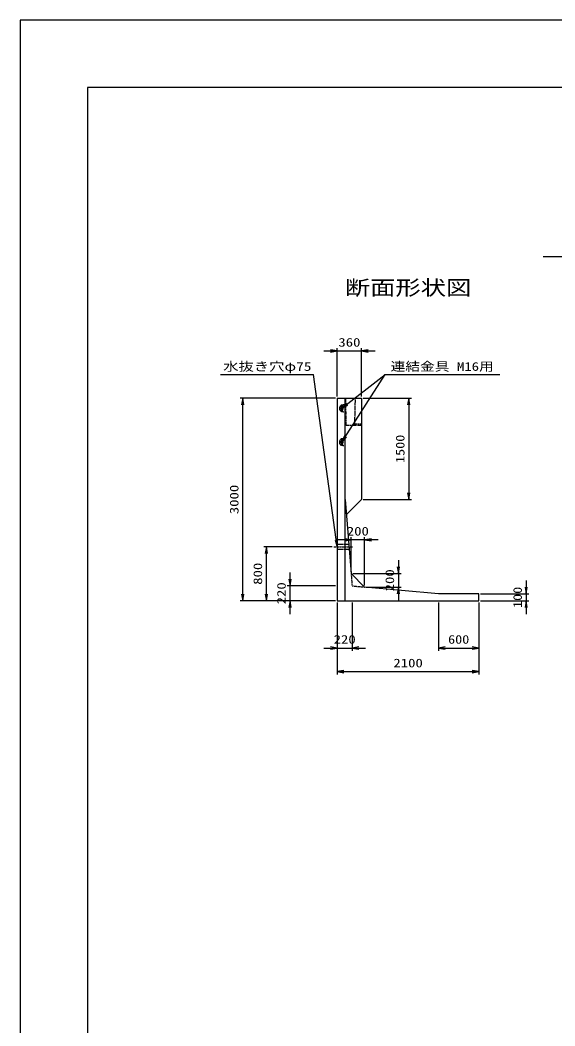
# Model space of a CAD drawing. Units: millimetres at full size. Extents: x 0 to 42050, y 0 to 29700.
# Drawn here: x 0 to 7926, y 14803 to 29700 of the extents above; entities that cross this region are included whole.
import ezdxf
from ezdxf.enums import TextEntityAlignment as Align

# ---------------------------------------------------------------- set-up
doc = ezdxf.new("R2010")
doc.units = ezdxf.units.MM
doc.linetypes.add('CHAIN', pattern=[18.5, 12, -1.5, 3.5, -1.5])
doc.linetypes.add('DASHED_SPACED', pattern=[12, 6, -6])
for name, color, linetype, lineweight in [('D-BMK', 2, 'DASHED_SPACED', 25), ('D-STR-DIM', 7, 'Continuous', 25), ('D-STR-STRn', 1, 'Continuous', 25), ('D-STR-TXT', 7, 'Continuous', 25), ('D-TTL', 2, 'Continuous', 25), ('D-TTL-TXT', 7, 'Continuous', 25)]:
    doc.layers.add(name, color=color, linetype=linetype, lineweight=lineweight)
doc.styles.add('ＭＳ ゴシック', font='')
doc.styles.get('ＭＳ ゴシック').set_extended_font_data('MS Gothic')

# ---------------------------------------------------------------- blocks, each defined once
blk = doc.blocks.new('30KN')
at = {"color": 1, "linetype": 'DASHED_SPACED', "lineweight": 25}
for p, q in [((-85, 19.095), (-85, -19.095)), ((-58, 31.14), (-76.155, 29.028)), ((-68, 47.5), (-68, 45.66)), ((-65.5, 41.33), (-60.5, 38.443)), ((-54, 46), (-62.257, 46)), ((-40.306, 45.707), (-41.691, 35.314)), ((0, 53), (-37.704, 48.287)), ((0, -53), (0, 53)), ((-76.155, -29.028), (-58, -31.14)), ((-68, -47.5), (-68, -45.66)), ((-65.5, -41.33), (-60.5, -38.443)), ((-54, -46), (-62.257, -46)), ((-41.691, -35.314), (-40.306, -45.707)), ((-37.704, -48.287), (0, -53))]:
    blk.add_line(p, q, dxfattribs=at)
at = {"color": 1, "linetype": 'Continuous', "lineweight": 25}
for p, q in [((-58, 42), (-58, 21.448)), ((-46, 46), (-54, 46)), ((-42, 42), (-42, 21.448)), ((-58, -42), (-58, -21.448)), ((-46, -46), (-54, -46)), ((-42, -42), (-42, -21.448))]:
    blk.add_line(p, q, dxfattribs=at)
blk.add_circle((-50, 0), 13, dxfattribs=at)
at = {"color": 1, "linetype": 'DASHED_SPACED', "lineweight": 25}
for centre, radius, start, end in [((-75, 19.095), 10, 96.63251, 180), ((-66.5, 47.5), 1.5, 19.47123, 180), ((-63, 45.66), 5, 180, 240), ((-62.257, 49), 3, 199.47122, 270), ((-63, 34.113), 5, 0, 60), ((-37.332, 45.31), 3, 97.12502, 172.40536), ((-75, -19.095), 10, 180, 263.36749), ((-63, -45.66), 5, 120, 180), ((-66.5, -47.5), 1.5, 180, 340.57225), ((-62.257, -49), 3, 90, 160.55052), ((-63, -34.113), 5, 300, 0), ((-37.332, -45.31), 3, 187.59464, 262.87498)]:
    blk.add_arc(centre, radius, start, end, dxfattribs=at)
at = {"color": 1, "linetype": 'Continuous', "lineweight": 25}
for centre, radius, start, end in [((-50, 0), 18, 129.95842, 230.0969), ((-68, 21.448), 10, 310.0894, 0), ((-54, 42), 4, 90, 180), ((-46, 42), 4, 0, 90), ((-44.665, 35.71), 3, 332.67182, 352.40536), ((-32, 21.448), 10, 180, 229.9948), ((-50, 0), 18, 310.0052, 50.12245), ((-68, -21.448), 10, 0, 49.9948), ((-54, -42), 4, 180, 270), ((-46, -42), 4, 270, 0), ((-32, -21.448), 10, 130.0052, 180), ((-44.665, -35.71), 3, 7.59464, 27.32818)]:
    blk.add_arc(centre, radius, start, end, dxfattribs=at)
blk = doc.blocks.new('open_arrow')
at = {"color": 0, "linetype": 'Continuous', "lineweight": -2}
blk.add_lwpolyline([(7.5, 1.25), (0, 0), (7.5, -1.25)], dxfattribs=at)

msp = doc.modelspace()

# ---------------------------------------------------------------- linework, layer by layer
at = {"layer": 'D-BMK', "linetype": 'CHAIN'}
msp.add_line((4650, 21900), (4924.688, 21900), dxfattribs=at)
at = {"layer": 'D-BMK'}
for p, q in [((4905.735, 21502.587), (4920, 21320)), ((4920, 21320), (5105.735, 21302.587))]:
    msp.add_line(p, q, dxfattribs=at)
at = {"layer": 'D-STR-DIM'}
for p, q in [((4500, 24800), (5260, 24800)), ((4700, 24125), (4700, 24840)), ((5060, 24125), (5060, 24840)), ((4675, 24100), (3260, 24100)), ((3300, 21100), (3300, 24100)), ((5085, 24100), (5800, 24100)), ((5760, 24100), (5760, 22600)), ((5085, 22600), (5800, 22600)), ((4625, 21900), (3610, 21900)), ((3650, 21100), (3650, 21900)), ((5305.735, 22002.587), (4705.735, 22002.587)), ((4905.735, 21527.587), (4905.735, 22042.587)), ((5105.735, 21327.587), (5105.735, 22042.587)), ((5605.735, 21702.587), (5605.735, 21102.587)), ((4000, 20900), (4000, 21520)), ((4930.735, 21502.587), (5645.735, 21502.587)), ((4675, 21320), (3960, 21320)), ((7500, 21400), (7500, 20900)), ((5130.735, 21302.587), (5645.735, 21302.587)), ((6825, 21200), (7540, 21200)), ((4675, 21100), (3260, 21100)), ((4675, 21100), (3610, 21100)), ((4675, 21100), (3960, 21100)), ((4700, 21075), (4700, 20360)), ((4700, 21075), (4700, 20010)), ((4920, 21075), (4920, 20360)), ((6200, 21075), (6200, 20360)), ((6800, 21075), (6800, 20360)), ((6800, 21075), (6800, 20010)), ((6825, 21100), (7540, 21100)), ((4500, 20400), (5120, 20400)), ((6200, 20400), (6800, 20400)), ((4700, 20050), (6800, 20050))]:
    msp.add_line(p, q, dxfattribs=at)
at = {"layer": 'D-STR-STRn'}
for p, q in [((4700, 24100), (4700, 21100)), ((4700, 24100), (5060, 24100)), ((4820, 21100), (4820, 24100)), ((5060, 24100), (5060, 22600)), ((4820, 22600), (4905.735, 21502.587)), ((5060, 22600), (4837.391, 22377.391)), ((5105.735, 21302.587), (4905.735, 21502.587)), ((6200, 21200), (5105.735, 21302.587)), ((6800, 21200), (6200, 21200)), ((6800, 21100), (6800, 21200)), ((4700, 21100), (6800, 21100))]:
    msp.add_line(p, q, dxfattribs=at)
at = {"layer": 'D-STR-STRn', "linetype": 'DASHED_SPACED'}
for p, q in [((4820, 24100), (4830, 23700)), ((4960, 23700), (4970, 24100)), ((4830, 23700), (4960, 23700)), ((4960, 23700), (5060, 23700)), ((4960.5, 23720), (5060, 23720)), ((4700, 21937.5), (4871.758, 21937.5)), ((4700, 21862.5), (4877.617, 21862.5))]:
    msp.add_line(p, q, dxfattribs=at)
at = {"layer": 'D-STR-TXT'}
for p, q in [((2970, 24450), (4350, 24450)), ((4700, 21900), (4350, 24450)), ((4770, 23450), (5410, 24450)), ((4770, 23950), (5410, 24450)), ((5410, 24450), (7110, 24450))]:
    msp.add_line(p, q, dxfattribs=at)
at = {"layer": 'D-TTL'}
for points in [[(0, 0), (42050, 0), (42050, 29700), (0, 29700)], [(1000, 1000), (41050, 1000), (41050, 28700), (1000, 28700)]]:
    msp.add_lwpolyline(points, close=True, dxfattribs=at)
at = {"layer": 'D-TTL-TXT'}
msp.add_line((7750, 26200), (10750, 26200), dxfattribs=at)

# ---------------------------------------------------------------- block references
at = {"layer": 'D-STR-DIM', "xscale": 13.3, "yscale": 13.3}
for p, rotation in [((4700, 24800), 180), ((3300, 24100), 270), ((5760, 24100), 270), ((5760, 22600), 90), ((3650, 21900), 270), ((4905.735, 22002.587), 180), ((5605.735, 21502.587), 90), ((4000, 21320), 90), ((3300, 21100), 90), ((3650, 21100), 90), ((5605.735, 21302.587), 270), ((7500, 21200), 90), ((4000, 21100), 270), ((7500, 21100), 270), ((4700, 20400), 180), ((6800, 20400), 180), ((6800, 20050), 180)]:
    msp.add_blockref('open_arrow', p, dxfattribs=dict(at, rotation=rotation))
for p in [(5060, 24800), (5105.735, 22002.587), (4920, 20400), (6200, 20400), (4700, 20050)]:
    msp.add_blockref('open_arrow', p, dxfattribs=at)
at = {"layer": 'D-STR-STRn'}
for p in [(4820, 23950), (4820, 23450)]:
    msp.add_blockref('30KN', p, dxfattribs=at)
at = {"layer": 'D-STR-TXT', "xscale": 13.3, "yscale": 13.3}
for p, rotation in [((4770, 23950), 38), ((4770, 23450), 57.4), ((4700, 21900), 97.8)]:
    msp.add_blockref('open_arrow', p, dxfattribs=dict(at, rotation=rotation))

# ---------------------------------------------------------------- texts
at = {"layer": 'D-STR-DIM', "style": 'ＭＳ ゴシック'}
for s, width, p in [('360', 1.25, (4880, 24927.5)), ('200', 1.25, (5005.735, 22130.087)), ('220', 1.25, (4810, 20527.5)), ('600', 1.2, (6500, 20527.5)), ('2100', 1.25, (5750, 20177.5))]:
    msp.add_text(s, height=128.3, dxfattribs=dict(at, width=width)).set_placement(p, align=Align.MIDDLE_CENTER)
for s, width, p in [('1500', 1.2, (5632.5, 23350)), ('3000', 1.25, (3172.5, 22600)), ('800', 1.25, (3522.5, 21500)), ('200', 1.25, (5478.235, 21402.587)), ('220', 1.25, (3872.5, 21210)), ('100', 1.2, (7372.5, 21150))]:
    msp.add_text(s, height=128.3, rotation=90, dxfattribs=dict(at, width=width)).set_placement(p, align=Align.MIDDLE_CENTER)
at = {"layer": 'D-STR-TXT', "style": 'ＭＳ ゴシック'}
for s, width, p in [('水抜き穴φ75', 1.3, (3008.726, 24466.667)), ('連結金具 M16用', 1.25, (5490, 24466.667))]:
    msp.add_text(s, height=128.3, dxfattribs=dict(at, width=width)).set_placement(p, align=Align.BOTTOM_LEFT)
at = {"layer": 'D-TTL-TXT', "style": 'ＭＳ ゴシック', "width": 1.25}
msp.add_text('断面形状図', height=219.9, dxfattribs=at).set_placement((5750, 25560), align=Align.BOTTOM_CENTER)

doc.saveas('drawing.dxf')
